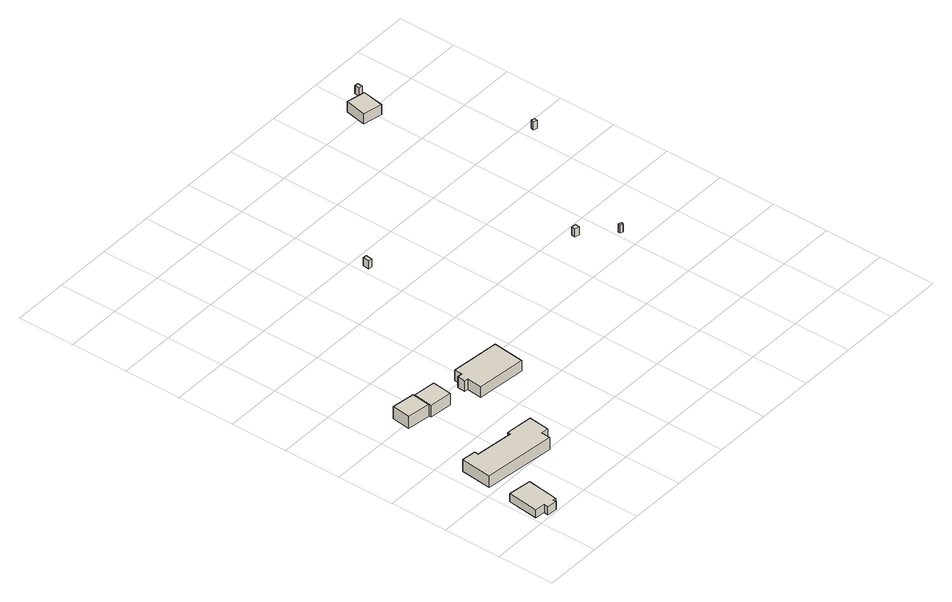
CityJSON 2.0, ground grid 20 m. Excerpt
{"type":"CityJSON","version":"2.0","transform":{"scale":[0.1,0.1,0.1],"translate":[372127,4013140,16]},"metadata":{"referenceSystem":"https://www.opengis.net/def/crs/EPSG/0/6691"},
"CityObjects":{
"building1":{"type":"Building","attributes":{"枝番":1,"利根川水系渡良瀬川洪水浸水想定区域（計画規模）.規模":"L1","利根川水系渡良瀬川洪水浸水想定区域（計画規模）.浸水ランク":"1","利根川水系渡良瀬川洪水浸水想定区域（計画規模）.浸水深":0.41,"利根川水系渡良瀬川洪水浸水想定区域（想定最大規模）.規模":"L2","利根川水系渡良瀬川洪水浸水想定区域（想定最大規模）.浸水ランク":"2","利根川水系渡良瀬川洪水浸水想定区域（想定最大規模）.浸水深":1.11,"利根川水系渡良瀬川洪水浸水想定区域（想定最大規模）.継続時間":10.6,"利根川水系矢場川洪水浸水想定区域（想定最大規模）.規模":"L2","利根川水系矢場川洪水浸水想定区域（想定最大規模）.浸水ランク":"1","利根川水系矢場川洪水浸水想定区域（想定最大規模）.浸水深":0.05,"利根川水系利根川洪水浸水想定区域（計画規模）.規模":"L1","利根川水系利根川洪水浸水想定区域（計画規模）.浸水ランク":"2","利根川水系利根川洪水浸水想定区域（計画規模）.浸水深":1.6,"利根川水系利根川洪水浸水想定区域（想定最大規模）.規模":"L2","利根川水系利根川洪水浸水想定区域（想定最大規模）.浸水ランク":"3","利根川水系利根川洪水浸水想定区域（想定最大規模）.浸水深":3.83,"usage":"431","measuredHeight":3.3,"BuildingDetails.prefecture":"10","BuildingDetails.city":"10207","BuildingDetails.surveyYear":2016},"geometry":[{"type":"Solid","lod":"1","boundaries":[[[[0,1,2,3,4,5,6,7]],[[6,8,9,7]],[[5,10,8,6]],[[4,11,10,5]],[[3,12,11,4]],[[2,13,12,3]],[[1,14,13,2]],[[0,15,14,1]],[[7,9,15,0]],[[8,10,11,12,13,14,15,9]]]]}]},
"building2":{"type":"Building","attributes":{"枝番":1,"利根川水系渡良瀬川洪水浸水想定区域（計画規模）.規模":"L1","利根川水系渡良瀬川洪水浸水想定区域（計画規模）.浸水ランク":"1","利根川水系渡良瀬川洪水浸水想定区域（計画規模）.浸水深":0.36,"利根川水系渡良瀬川洪水浸水想定区域（想定最大規模）.規模":"L2","利根川水系渡良瀬川洪水浸水想定区域（想定最大規模）.浸水ランク":"2","利根川水系渡良瀬川洪水浸水想定区域（想定最大規模）.浸水深":1.02,"利根川水系渡良瀬川洪水浸水想定区域（想定最大規模）.継続時間":11.8,"利根川水系矢場川洪水浸水想定区域（想定最大規模）.規模":"L2","利根川水系矢場川洪水浸水想定区域（想定最大規模）.浸水ランク":"1","利根川水系矢場川洪水浸水想定区域（想定最大規模）.浸水深":0.19,"利根川水系多々良川洪水浸水想定区域（想定最大規模）.規模":"L2","利根川水系多々良川洪水浸水想定区域（想定最大規模）.浸水ランク":"1","利根川水系多々良川洪水浸水想定区域（想定最大規模）.浸水深":0.14,"利根川水系利根川洪水浸水想定区域（計画規模）.規模":"L1","利根川水系利根川洪水浸水想定区域（計画規模）.浸水ランク":"2","利根川水系利根川洪水浸水想定区域（計画規模）.浸水深":1.5,"利根川水系利根川洪水浸水想定区域（想定最大規模）.規模":"L2","利根川水系利根川洪水浸水想定区域（想定最大規模）.浸水ランク":"3","利根川水系利根川洪水浸水想定区域（想定最大規模）.浸水深":3.73,"usage":"431","measuredHeight":5.2,"BuildingDetails.prefecture":"10","BuildingDetails.city":"10207","BuildingDetails.surveyYear":2016},"geometry":[{"type":"Solid","lod":"1","boundaries":[[[[16,17,18,19,20,21,22,23,24,25]],[[24,26,27,25]],[[23,28,26,24]],[[22,29,28,23]],[[21,30,29,22]],[[20,31,30,21]],[[19,32,31,20]],[[18,33,32,19]],[[17,34,33,18]],[[16,35,34,17]],[[25,27,35,16]],[[26,28,29,30,31,32,33,34,35,27]]]]}]},
"building3":{"type":"Building","attributes":{"枝番":1,"利根川水系渡良瀬川洪水浸水想定区域（計画規模）.規模":"L1","利根川水系渡良瀬川洪水浸水想定区域（計画規模）.浸水ランク":"1","利根川水系渡良瀬川洪水浸水想定区域（計画規模）.浸水深":0.46,"利根川水系渡良瀬川洪水浸水想定区域（計画規模）.継続時間":6.8,"利根川水系渡良瀬川洪水浸水想定区域（想定最大規模）.規模":"L2","利根川水系渡良瀬川洪水浸水想定区域（想定最大規模）.浸水ランク":"2","利根川水系渡良瀬川洪水浸水想定区域（想定最大規模）.浸水深":1.13,"利根川水系渡良瀬川洪水浸水想定区域（想定最大規模）.継続時間":30.6,"利根川水系矢場川洪水浸水想定区域（想定最大規模）.規模":"L2","利根川水系矢場川洪水浸水想定区域（想定最大規模）.浸水ランク":"1","利根川水系矢場川洪水浸水想定区域（想定最大規模）.浸水深":0.19,"利根川水系多々良川洪水浸水想定区域（想定最大規模）.規模":"L2","利根川水系利根川洪水浸水想定区域（計画規模）.規模":"L1","利根川水系利根川洪水浸水想定区域（計画規模）.浸水ランク":"2","利根川水系利根川洪水浸水想定区域（計画規模）.浸水深":1.5,"利根川水系利根川洪水浸水想定区域（想定最大規模）.規模":"L2","利根川水系利根川洪水浸水想定区域（想定最大規模）.浸水ランク":"3","利根川水系利根川洪水浸水想定区域（想定最大規模）.浸水深":3.73,"measuredHeight":5.1,"BuildingDetails.prefecture":"10","BuildingDetails.city":"10207"},"geometry":[{"type":"Solid","lod":"1","boundaries":[[[[36,37,38,39]],[[38,40,41,39]],[[37,42,40,38]],[[36,43,42,37]],[[39,41,43,36]],[[40,42,43,41]]]]}]},
"building4":{"type":"Building","attributes":{"枝番":1,"利根川水系渡良瀬川洪水浸水想定区域（計画規模）.規模":"L1","利根川水系渡良瀬川洪水浸水想定区域（計画規模）.浸水ランク":"1","利根川水系渡良瀬川洪水浸水想定区域（計画規模）.浸水深":0.34,"利根川水系渡良瀬川洪水浸水想定区域（計画規模）.継続時間":0.8,"利根川水系渡良瀬川洪水浸水想定区域（想定最大規模）.規模":"L2","利根川水系渡良瀬川洪水浸水想定区域（想定最大規模）.浸水ランク":"2","利根川水系渡良瀬川洪水浸水想定区域（想定最大規模）.浸水深":1.01,"利根川水系渡良瀬川洪水浸水想定区域（想定最大規模）.継続時間":13.6,"利根川水系矢場川洪水浸水想定区域（想定最大規模）.規模":"L2","利根川水系矢場川洪水浸水想定区域（想定最大規模）.浸水ランク":"1","利根川水系矢場川洪水浸水想定区域（想定最大規模）.浸水深":0.09,"利根川水系多々良川洪水浸水想定区域（想定最大規模）.規模":"L2","利根川水系利根川洪水浸水想定区域（計画規模）.規模":"L1","利根川水系利根川洪水浸水想定区域（計画規模）.浸水ランク":"2","利根川水系利根川洪水浸水想定区域（計画規模）.浸水深":1.4,"利根川水系利根川洪水浸水想定区域（想定最大規模）.規模":"L2","利根川水系利根川洪水浸水想定区域（想定最大規模）.浸水ランク":"3","利根川水系利根川洪水浸水想定区域（想定最大規模）.浸水深":3.63,"usage":"452","measuredHeight":4.8,"BuildingDetails.prefecture":"10","BuildingDetails.city":"10207","BuildingDetails.surveyYear":2016},"geometry":[{"type":"Solid","lod":"1","boundaries":[[[[44,45,46,47]],[[46,48,49,47]],[[45,50,48,46]],[[44,51,50,45]],[[47,49,51,44]],[[48,50,51,49]]]]}]},
"building5":{"type":"Building","attributes":{"枝番":1,"利根川水系渡良瀬川洪水浸水想定区域（計画規模）.規模":"L1","利根川水系渡良瀬川洪水浸水想定区域（計画規模）.浸水ランク":"1","利根川水系渡良瀬川洪水浸水想定区域（計画規模）.浸水深":0.28,"利根川水系渡良瀬川洪水浸水想定区域（計画規模）.継続時間":0.8,"利根川水系渡良瀬川洪水浸水想定区域（想定最大規模）.規模":"L2","利根川水系渡良瀬川洪水浸水想定区域（想定最大規模）.浸水ランク":"2","利根川水系渡良瀬川洪水浸水想定区域（想定最大規模）.浸水深":0.93,"利根川水系渡良瀬川洪水浸水想定区域（想定最大規模）.継続時間":13.6,"利根川水系矢場川洪水浸水想定区域（想定最大規模）.規模":"L2","利根川水系矢場川洪水浸水想定区域（想定最大規模）.浸水ランク":"1","利根川水系矢場川洪水浸水想定区域（想定最大規模）.浸水深":0.07,"利根川水系多々良川洪水浸水想定区域（想定最大規模）.規模":"L2","利根川水系利根川洪水浸水想定区域（計画規模）.規模":"L1","利根川水系利根川洪水浸水想定区域（計画規模）.浸水ランク":"2","利根川水系利根川洪水浸水想定区域（計画規模）.浸水深":1.4,"利根川水系利根川洪水浸水想定区域（想定最大規模）.規模":"L2","利根川水系利根川洪水浸水想定区域（想定最大規模）.浸水ランク":"3","利根川水系利根川洪水浸水想定区域（想定最大規模）.浸水深":3.63,"usage":"452","measuredHeight":4.3,"BuildingDetails.prefecture":"10","BuildingDetails.city":"10207","BuildingDetails.surveyYear":2016},"geometry":[{"type":"Solid","lod":"1","boundaries":[[[[52,53,54,55,56,57,58,59]],[[58,60,61,59]],[[57,62,60,58]],[[56,63,62,57]],[[55,64,63,56]],[[54,65,64,55]],[[53,66,65,54]],[[52,67,66,53]],[[59,61,67,52]],[[60,62,63,64,65,66,67,61]]]]}]},
"building6":{"type":"Building","attributes":{"枝番":1,"利根川水系渡良瀬川洪水浸水想定区域（計画規模）.規模":"L1","利根川水系渡良瀬川洪水浸水想定区域（計画規模）.浸水ランク":"2","利根川水系渡良瀬川洪水浸水想定区域（計画規模）.浸水深":1.39,"利根川水系渡良瀬川洪水浸水想定区域（計画規模）.継続時間":3.5,"利根川水系渡良瀬川洪水浸水想定区域（想定最大規模）.規模":"L2","利根川水系渡良瀬川洪水浸水想定区域（想定最大規模）.浸水ランク":"2","利根川水系渡良瀬川洪水浸水想定区域（想定最大規模）.浸水深":1.99,"利根川水系渡良瀬川洪水浸水想定区域（想定最大規模）.継続時間":20.1,"利根川水系矢場川洪水浸水想定区域（想定最大規模）.規模":"L2","利根川水系矢場川洪水浸水想定区域（想定最大規模）.浸水ランク":"2","利根川水系矢場川洪水浸水想定区域（想定最大規模）.浸水深":0.89,"利根川水系利根川洪水浸水想定区域（計画規模）.規模":"L1","利根川水系利根川洪水浸水想定区域（計画規模）.浸水ランク":"2","利根川水系利根川洪水浸水想定区域（計画規模）.浸水深":2.4,"利根川水系利根川洪水浸水想定区域（想定最大規模）.規模":"L2","利根川水系利根川洪水浸水想定区域（想定最大規模）.浸水ランク":"3","利根川水系利根川洪水浸水想定区域（想定最大規模）.浸水深":4.63,"BuildingDetails.prefecture":"10","BuildingDetails.city":"10207"},"geometry":[{"type":"Solid","lod":"1","boundaries":[[[[68,69,70,71]],[[70,72,73,71]],[[69,74,72,70]],[[68,75,74,69]],[[71,73,75,68]],[[72,74,75,73]]]]}]},
"building7":{"type":"Building","attributes":{"枝番":1,"利根川水系渡良瀬川洪水浸水想定区域（計画規模）.規模":"L1","利根川水系渡良瀬川洪水浸水想定区域（計画規模）.浸水ランク":"2","利根川水系渡良瀬川洪水浸水想定区域（計画規模）.浸水深":0.55,"利根川水系渡良瀬川洪水浸水想定区域（想定最大規模）.規模":"L2","利根川水系渡良瀬川洪水浸水想定区域（想定最大規模）.浸水ランク":"2","利根川水系渡良瀬川洪水浸水想定区域（想定最大規模）.浸水深":1.1,"利根川水系渡良瀬川洪水浸水想定区域（想定最大規模）.継続時間":23.5,"利根川水系矢場川洪水浸水想定区域（想定最大規模）.規模":"L2","利根川水系矢場川洪水浸水想定区域（想定最大規模）.浸水ランク":"1","利根川水系矢場川洪水浸水想定区域（想定最大規模）.浸水深":0.11,"利根川水系多々良川洪水浸水想定区域（想定最大規模）.規模":"L2","利根川水系利根川洪水浸水想定区域（計画規模）.規模":"L1","利根川水系利根川洪水浸水想定区域（計画規模）.浸水ランク":"2","利根川水系利根川洪水浸水想定区域（計画規模）.浸水深":1.9,"利根川水系利根川洪水浸水想定区域（想定最大規模）.規模":"L2","利根川水系利根川洪水浸水想定区域（想定最大規模）.浸水ランク":"3","利根川水系利根川洪水浸水想定区域（想定最大規模）.浸水深":4.13,"usage":"451","BuildingDetails.prefecture":"10","BuildingDetails.city":"10207","BuildingDetails.surveyYear":2016},"geometry":[{"type":"Solid","lod":"1","boundaries":[[[[76,77,78,79]],[[78,80,81,79]],[[77,82,80,78]],[[76,83,82,77]],[[79,81,83,76]],[[80,82,83,81]]]]}]},
"building8":{"type":"Building","attributes":{"枝番":1,"利根川水系渡良瀬川洪水浸水想定区域（計画規模）.規模":"L1","利根川水系渡良瀬川洪水浸水想定区域（計画規模）.浸水ランク":"1","利根川水系渡良瀬川洪水浸水想定区域（計画規模）.浸水深":0.49,"利根川水系渡良瀬川洪水浸水想定区域（計画規模）.継続時間":3.6,"利根川水系渡良瀬川洪水浸水想定区域（想定最大規模）.規模":"L2","利根川水系渡良瀬川洪水浸水想定区域（想定最大規模）.浸水ランク":"2","利根川水系渡良瀬川洪水浸水想定区域（想定最大規模）.浸水深":1.12,"利根川水系渡良瀬川洪水浸水想定区域（想定最大規模）.継続時間":40.5,"利根川水系矢場川洪水浸水想定区域（想定最大規模）.規模":"L2","利根川水系矢場川洪水浸水想定区域（想定最大規模）.浸水ランク":"1","利根川水系矢場川洪水浸水想定区域（想定最大規模）.浸水深":0.09,"利根川水系多々良川洪水浸水想定区域（想定最大規模）.規模":"L2","利根川水系多々良川洪水浸水想定区域（想定最大規模）.浸水ランク":"1","利根川水系多々良川洪水浸水想定区域（想定最大規模）.浸水深":0.17,"利根川水系利根川洪水浸水想定区域（計画規模）.規模":"L1","利根川水系利根川洪水浸水想定区域（計画規模）.浸水ランク":"2","利根川水系利根川洪水浸水想定区域（計画規模）.浸水深":1.9,"利根川水系利根川洪水浸水想定区域（想定最大規模）.規模":"L2","利根川水系利根川洪水浸水想定区域（想定最大規模）.浸水ランク":"3","利根川水系利根川洪水浸水想定区域（想定最大規模）.浸水深":4.13,"BuildingDetails.prefecture":"10","BuildingDetails.city":"10207"},"geometry":[{"type":"Solid","lod":"1","boundaries":[[[[84,85,86,87]],[[86,88,89,87]],[[85,90,88,86]],[[84,91,90,85]],[[87,89,91,84]],[[88,90,91,89]]]]}]},
"building9":{"type":"Building","attributes":{"枝番":1,"利根川水系渡良瀬川洪水浸水想定区域（計画規模）.規模":"L1","利根川水系渡良瀬川洪水浸水想定区域（計画規模）.浸水ランク":"1","利根川水系渡良瀬川洪水浸水想定区域（計画規模）.浸水深":0.37,"利根川水系渡良瀬川洪水浸水想定区域（想定最大規模）.規模":"L2","利根川水系渡良瀬川洪水浸水想定区域（想定最大規模）.浸水ランク":"2","利根川水系渡良瀬川洪水浸水想定区域（想定最大規模）.浸水深":0.86,"利根川水系渡良瀬川洪水浸水想定区域（想定最大規模）.継続時間":11.5,"利根川水系矢場川洪水浸水想定区域（想定最大規模）.規模":"L2","利根川水系矢場川洪水浸水想定区域（想定最大規模）.浸水ランク":"1","利根川水系矢場川洪水浸水想定区域（想定最大規模）.浸水深":0.18,"利根川水系利根川洪水浸水想定区域（計画規模）.規模":"L1","利根川水系利根川洪水浸水想定区域（計画規模）.浸水ランク":"2","利根川水系利根川洪水浸水想定区域（計画規模）.浸水深":1.5,"利根川水系利根川洪水浸水想定区域（想定最大規模）.規模":"L2","利根川水系利根川洪水浸水想定区域（想定最大規模）.浸水ランク":"3","利根川水系利根川洪水浸水想定区域（想定最大規模）.浸水深":3.73,"usage":"411","measuredHeight":4.6,"BuildingDetails.prefecture":"10","BuildingDetails.city":"10207","BuildingDetails.surveyYear":2016},"geometry":[{"type":"Solid","lod":"1","boundaries":[[[[92,93,94,95]],[[94,96,97,95]],[[93,98,96,94]],[[92,99,98,93]],[[95,97,99,92]],[[96,98,99,97]]]]}]},
"building10":{"type":"Building","attributes":{"枝番":1,"利根川水系渡良瀬川洪水浸水想定区域（計画規模）.規模":"L1","利根川水系渡良瀬川洪水浸水想定区域（計画規模）.浸水ランク":"2","利根川水系渡良瀬川洪水浸水想定区域（計画規模）.浸水深":0.66,"利根川水系渡良瀬川洪水浸水想定区域（想定最大規模）.規模":"L2","利根川水系渡良瀬川洪水浸水想定区域（想定最大規模）.浸水ランク":"2","利根川水系渡良瀬川洪水浸水想定区域（想定最大規模）.浸水深":1.14,"利根川水系渡良瀬川洪水浸水想定区域（想定最大規模）.継続時間":11.5,"利根川水系矢場川洪水浸水想定区域（想定最大規模）.規模":"L2","利根川水系矢場川洪水浸水想定区域（想定最大規模）.浸水ランク":"1","利根川水系矢場川洪水浸水想定区域（想定最大規模）.浸水深":0.28,"利根川水系利根川洪水浸水想定区域（計画規模）.規模":"L1","利根川水系利根川洪水浸水想定区域（計画規模）.浸水ランク":"2","利根川水系利根川洪水浸水想定区域（計画規模）.浸水深":1.8,"利根川水系利根川洪水浸水想定区域（想定最大規模）.規模":"L2","利根川水系利根川洪水浸水想定区域（想定最大規模）.浸水ランク":"3","利根川水系利根川洪水浸水想定区域（想定最大規模）.浸水深":4.03,"BuildingDetails.prefecture":"10","BuildingDetails.city":"10207"},"geometry":[{"type":"Solid","lod":"1","boundaries":[[[[100,101,102,103]],[[102,104,105,103]],[[101,106,104,102]],[[100,107,106,101]],[[103,105,107,100]],[[104,106,107,105]]]]}]},
"building11":{"type":"Building","attributes":{"枝番":1,"利根川水系渡良瀬川洪水浸水想定区域（計画規模）.規模":"L1","利根川水系渡良瀬川洪水浸水想定区域（計画規模）.浸水ランク":"1","利根川水系渡良瀬川洪水浸水想定区域（計画規模）.浸水深":0.35,"利根川水系渡良瀬川洪水浸水想定区域（想定最大規模）.規模":"L2","利根川水系渡良瀬川洪水浸水想定区域（想定最大規模）.浸水ランク":"2","利根川水系渡良瀬川洪水浸水想定区域（想定最大規模）.浸水深":0.98,"利根川水系渡良瀬川洪水浸水想定区域（想定最大規模）.継続時間":16.1,"利根川水系矢場川洪水浸水想定区域（想定最大規模）.規模":"L2","利根川水系矢場川洪水浸水想定区域（想定最大規模）.浸水ランク":"1","利根川水系矢場川洪水浸水想定区域（想定最大規模）.浸水深":0.11,"利根川水系利根川洪水浸水想定区域（計画規模）.規模":"L1","利根川水系利根川洪水浸水想定区域（計画規模）.浸水ランク":"2","利根川水系利根川洪水浸水想定区域（計画規模）.浸水深":1.8,"利根川水系利根川洪水浸水想定区域（想定最大規模）.規模":"L2","利根川水系利根川洪水浸水想定区域（想定最大規模）.浸水ランク":"3","利根川水系利根川洪水浸水想定区域（想定最大規模）.浸水深":4.03,"BuildingDetails.prefecture":"10","BuildingDetails.city":"10207"},"geometry":[{"type":"Solid","lod":"1","boundaries":[[[[108,109,110,111]],[[110,112,113,111]],[[109,114,112,110]],[[108,115,114,109]],[[111,113,115,108]],[[112,114,115,113]]]]}]}
},
"vertices":[
[40,6,14],[42,21,14],[7,25,14],[19,132,14],[100,122,14],[86,12,14],[76,13,14],[74,2,14],[76,13,44],[74,2,44],[86,12,44],[100,122,44],[19,132,44],[7,25,44],[42,21,44],[40,6,44],
[35,221,12],[47,330,12],[96,324,12],[94,310,12],[226,295,12],[228,306,12],[322,296,12],[314,224,12],[289,226,12],[286,194,12],[289,226,57],[286,194,57],[314,224,57],[322,296,57],[228,306,57],[226,295,57],[94,310,57],[96,324,57],[47,330,57],[35,221,57],
[104,579,13],[112,644,13],[193,633,13],[185,568,13],[193,633,58],[185,568,58],[112,644,58],[104,579,58],
[187,560,14],[195,629,14],[274,620,14],[266,551,14],[274,620,58],[266,551,58],[195,629,58],[187,560,58],
[351,505,12],[357,558,12],[344,559,12],[347,587,12],[363,586,12],[366,614,12],[535,597,12],[523,488,12],[535,597,52],[523,488,52],[366,614,52],[363,586,52],[347,587,52],[344,559,52],[357,558,52],[351,505,52],
[623,1142,9],[625,1164,9],[638,1163,9],[636,1141,9],[638,1163,39],[636,1141,39],[625,1164,39],[623,1142,39],
[1114,758,12],[1117,772,12],[1133,770,12],[1130,754,12],[1133,770,42],[1130,754,42],[1117,772,42],[1114,758,42],
[1212,666,11],[1214,674,11],[1224,670,11],[1222,663,11],[1224,670,41],[1222,663,41],[1214,674,41],[1212,666,41],
[1144,1574,12],[1159,1649,12],[1225,1636,12],[1211,1561,12],[1225,1636,50],[1211,1561,50],[1159,1649,50],[1144,1574,50],
[1238,1666,13],[1239,1683,13],[1252,1682,13],[1251,1665,13],[1252,1682,43],[1251,1665,43],[1239,1683,43],[1238,1666,43],
[1430,1166,14],[1434,1176,14],[1446,1172,14],[1443,1161,14],[1446,1172,44],[1443,1161,44],[1434,1176,44],[1430,1166,44]
]}
